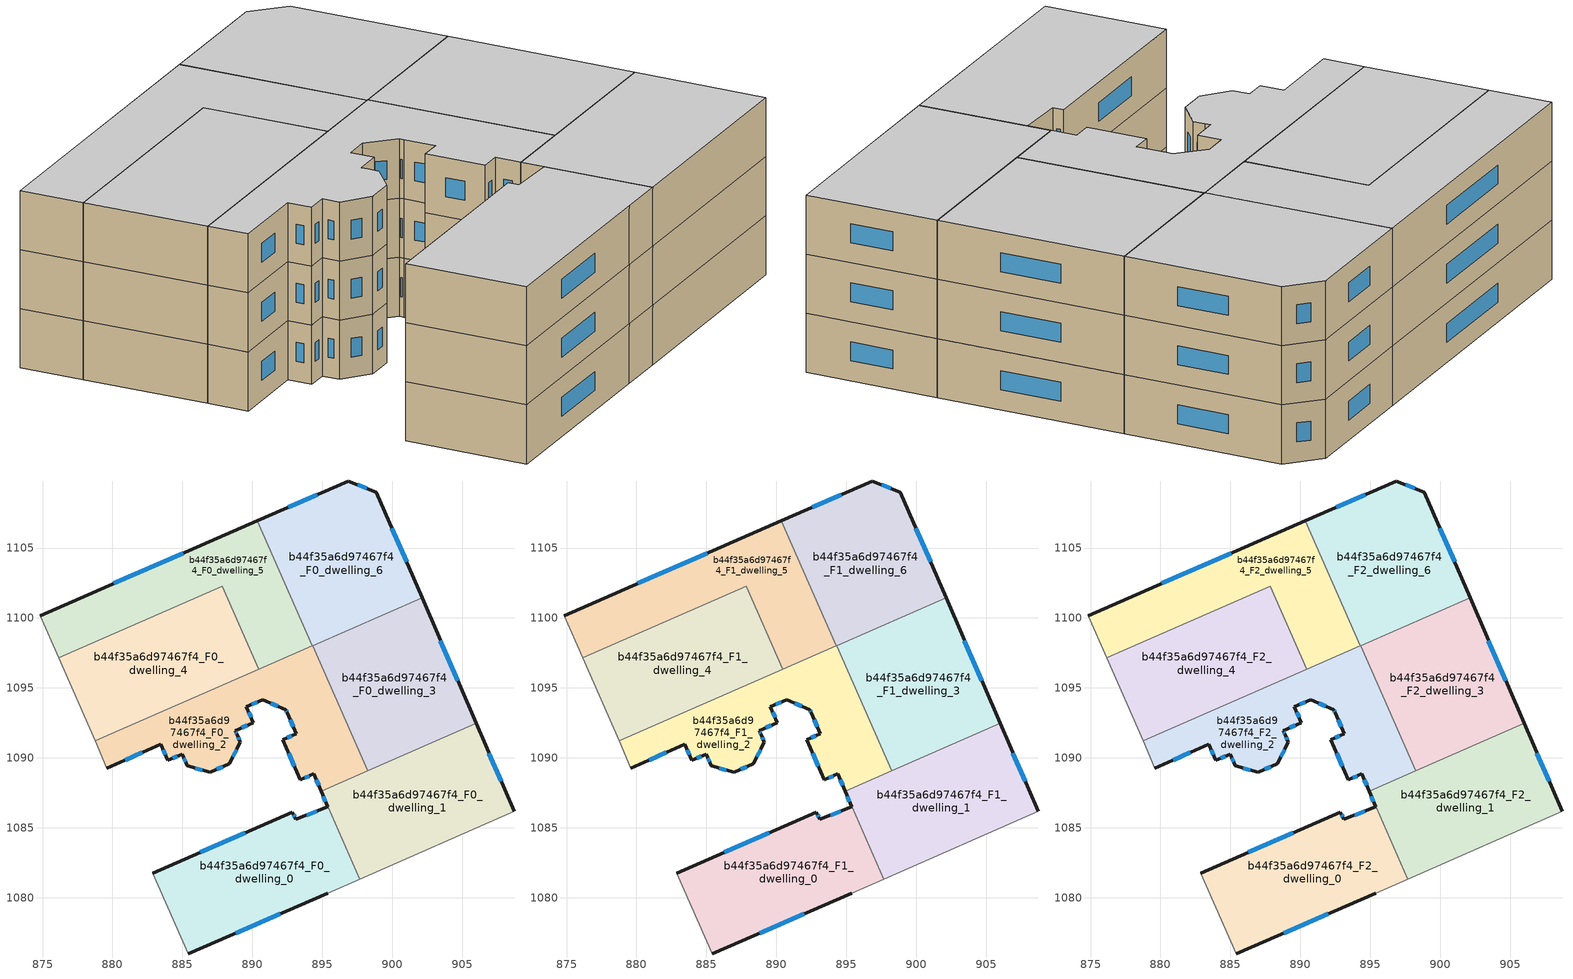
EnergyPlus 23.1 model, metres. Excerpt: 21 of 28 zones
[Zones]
b44f35a6d97467f4_F0_dwelling_0
 floor ground (EU_floor_Construction): 895.39,1086.5 894.91,1087.62 894.92,1087.62 897.67,1081.33 895.4,1080.34 885.41,1075.98 882.89,1081.76 892.87,1086.12 893.09,1085.61 z0
 wall outside (EU_wall_Construction): 885.41,1075.98 895.4,1080.34 / 894.91,1087.62 895.39,1086.5 893.09,1085.61 892.87,1086.12 882.89,1081.76 z0:3
 wall to b44f35a6d97467f4_F0_dwelling_1 (EU_wall_Construction): 897.67,1081.33 894.92,1087.62 z0:3
 wall adiabatic (EU_wall_Construction): 895.4,1080.34 897.67,1081.33 / 882.89,1081.76 885.41,1075.98 z0:3
 wall to b44f35a6d97467f4_F0_dwelling_2 (EU_wall_Construction): 894.92,1087.62 894.91,1087.62 z0:3
 window (EU_Window_Construction): 888.81,1077.46 892,1078.85 / 889.47,1084.64 886.29,1083.24 / 893.02,1085.78 892.94,1085.95 / 894.61,1086.19 893.88,1085.91 / 895.07,1087.24 895.23,1086.88 z1.02:1.98
b44f35a6d97467f4_F0_dwelling_1
 floor ground (EU_floor_Construction): 905.99,1092.47 908.7,1086.17 897.67,1081.33 894.92,1087.62 z0
 wall outside (EU_wall_Construction): 908.7,1086.17 905.99,1092.47 z0:3
 wall adiabatic (EU_wall_Construction): 897.67,1081.33 908.7,1086.17 z0:3
 wall to b44f35a6d97467f4_F0_dwelling_3 (EU_wall_Construction): 905.99,1092.47 898.24,1089.08 z0:3
 wall to b44f35a6d97467f4_F0_dwelling_2 (EU_wall_Construction): 898.24,1089.08 894.92,1087.63 z0:3
 window (EU_Window_Construction): 907.78,1088.31 906.91,1090.32 z1.02:1.98
b44f35a6d97467f4_F0_dwelling_2
 floor ground (EU_floor_Construction): 894.33,1098.02 898.24,1089.08 894.91,1087.62 894.38,1088.85 893.41,1088.42 892.17,1091.29 893.14,1091.71 892.48,1093.23 892.39,1093.44 890.74,1094.16 889.58,1093.65 890.08,1092.51 888.79,1091.94 888.91,1091.66 889.15,1091.11 888.34,1089.56 886.98,1088.97 885.35,1089.43 884.98,1090.26 883.95,1089.82 883.45,1090.96 879.6,1089.27 878.75,1091.21 z0
 wall outside (EU_wall_Construction): 879.6,1089.27 883.45,1090.96 883.95,1089.82 884.98,1090.26 885.35,1089.43 886.98,1088.97 888.34,1089.56 889.15,1091.11 888.91,1091.66 888.79,1091.94 890.08,1092.51 889.58,1093.65 890.74,1094.16 892.39,1093.44 892.48,1093.23 893.14,1091.71 892.17,1091.29 893.41,1088.42 894.38,1088.85 894.91,1087.62 z0:3
 wall adiabatic (EU_wall_Construction): 878.75,1091.21 879.6,1089.27 z0:3
 wall to b44f35a6d97467f4_F0_dwelling_3 (EU_wall_Construction): 898.24,1089.08 894.33,1098.02 z0:3
 wall to b44f35a6d97467f4_F0_dwelling_4 (EU_wall_Construction): 890.45,1096.32 878.75,1091.21 z0:3
 wall to b44f35a6d97467f4_F0_dwelling_5 (EU_wall_Construction): 894.27,1098 890.45,1096.32 z0:3
 wall to b44f35a6d97467f4_F0_dwelling_6 (EU_wall_Construction): 894.33,1098.02 894.27,1098 z0:3
 window (EU_Window_Construction): 892.71,1092.71 892.92,1092.22 / 892.42,1093.37 892.45,1093.3 / 891.3,1093.92 891.83,1093.69 / 889.97,1093.83 890.34,1093.99 / 889.91,1092.9 889.75,1093.26 / 889.22,1092.13 889.64,1092.32 / 888.87,1091.76 888.83,1091.85 / 889.07,1091.3 888.99,1091.47 / 888.61,1090.09 888.87,1090.58 / 887.44,1089.17 887.87,1089.36 / 885.9,1089.27 886.42,1089.13 / 885.1,1089.98 885.22,1089.71 / 884.3,1089.97 884.63,1090.11 / 883.62,1090.57 883.78,1090.2 / 880.91,1089.84 882.14,1090.38 / 894.56,1088.43 894.73,1088.04 / 893.74,1088.57 894.05,1088.7 / 892.59,1090.31 892.98,1089.4 / 892.81,1091.56 892.5,1091.43 z1.02:1.98
b44f35a6d97467f4_F0_dwelling_3
 floor ground (EU_floor_Construction): 902.13,1101.43 905.99,1092.47 898.24,1089.08 894.33,1098.02 z0
 wall outside (EU_wall_Construction): 905.99,1092.47 902.13,1101.43 z0:3
 wall to b44f35a6d97467f4_F0_dwelling_6 (EU_wall_Construction): 902.13,1101.43 894.33,1098.02 z0:3
 window (EU_Window_Construction): 904.67,1095.52 903.44,1098.38 z1.02:1.98
b44f35a6d97467f4_F0_dwelling_4
 floor ground (EU_floor_Construction): 887.84,1102.26 890.44,1096.32 878.75,1091.21 876.14,1097.14 z0
 wall to b44f35a6d97467f4_F0_dwelling_5 (EU_wall_Construction): 890.44,1096.32 887.84,1102.26 876.14,1097.14 z0:3
 wall adiabatic (EU_wall_Construction): 876.14,1097.14 878.75,1091.21 z0:3
b44f35a6d97467f4_F0_dwelling_5
 floor ground (EU_floor_Construction): 890.36,1106.95 894.27,1098 890.44,1096.32 887.84,1102.26 876.14,1097.14 874.82,1100.15 z0
 wall outside (EU_wall_Construction): 890.36,1106.95 874.82,1100.15 z0:3
 wall adiabatic (EU_wall_Construction): 874.82,1100.15 876.14,1097.14 z0:3
 wall to b44f35a6d97467f4_F0_dwelling_6 (EU_wall_Construction): 894.27,1098 890.36,1106.95 z0:3
 window (EU_Window_Construction): 885.07,1104.64 880.1,1102.46 z1.02:1.98
b44f35a6d97467f4_F0_dwelling_6
 floor ground (EU_floor_Construction): 898.87,1108.99 902.13,1101.43 894.27,1098 890.36,1106.95 896.84,1109.79 z0
 wall outside (EU_wall_Construction): 902.13,1101.43 898.87,1108.99 896.84,1109.79 890.36,1106.95 z0:3
 window (EU_Window_Construction): 894.63,1108.82 892.56,1107.91 / 898.18,1109.26 897.53,1109.52 / 901.02,1104.01 899.98,1106.42 z1.02:1.98
b44f35a6d97467f4_F1_dwelling_0
 floor to b44f35a6d97467f4_F0_dwelling_0 (EU_floor_Construction): 895.39,1086.5 894.91,1087.62 894.92,1087.62 897.67,1081.33 895.4,1080.34 885.41,1075.98 882.89,1081.76 892.87,1086.12 893.09,1085.61 z3
 wall outside (EU_wall_Construction): 885.41,1075.98 895.4,1080.34 / 894.91,1087.62 895.39,1086.5 893.09,1085.61 892.87,1086.12 882.89,1081.76 z3:6
 wall to b44f35a6d97467f4_F1_dwelling_1 (EU_wall_Construction): 897.67,1081.33 894.92,1087.62 z3:6
 wall adiabatic (EU_wall_Construction): 895.4,1080.34 897.67,1081.33 / 882.89,1081.76 885.41,1075.98 z3:6
 wall to b44f35a6d97467f4_F1_dwelling_2 (EU_wall_Construction): 894.92,1087.62 894.91,1087.62 z3:6
 window (EU_Window_Construction): 888.81,1077.46 892,1078.85 / 889.47,1084.64 886.29,1083.24 / 893.02,1085.78 892.94,1085.95 / 894.61,1086.19 893.88,1085.91 / 895.07,1087.24 895.23,1086.88 z4.02:4.98
b44f35a6d97467f4_F1_dwelling_1
 floor to b44f35a6d97467f4_F0_dwelling_1 (EU_floor_Construction): 905.99,1092.47 908.7,1086.17 897.67,1081.33 894.92,1087.62 z3
 wall outside (EU_wall_Construction): 908.7,1086.17 905.99,1092.47 z3:6
 wall adiabatic (EU_wall_Construction): 897.67,1081.33 908.7,1086.17 z3:6
 wall to b44f35a6d97467f4_F1_dwelling_3 (EU_wall_Construction): 905.99,1092.47 898.24,1089.08 z3:6
 wall to b44f35a6d97467f4_F1_dwelling_2 (EU_wall_Construction): 898.24,1089.08 894.92,1087.63 z3:6
 window (EU_Window_Construction): 907.78,1088.31 906.91,1090.32 z4.02:4.98
b44f35a6d97467f4_F1_dwelling_2
 floor to b44f35a6d97467f4_F0_dwelling_2 (EU_floor_Construction): 894.33,1098.02 898.24,1089.08 894.91,1087.62 894.38,1088.85 893.41,1088.42 892.17,1091.29 893.14,1091.71 892.48,1093.23 892.39,1093.44 890.74,1094.16 889.58,1093.65 890.08,1092.51 888.79,1091.94 888.91,1091.66 889.15,1091.11 888.34,1089.56 886.98,1088.97 885.35,1089.43 884.98,1090.26 883.95,1089.82 883.45,1090.96 879.6,1089.27 878.75,1091.21 z3
 wall outside (EU_wall_Construction): 879.6,1089.27 883.45,1090.96 883.95,1089.82 884.98,1090.26 885.35,1089.43 886.98,1088.97 888.34,1089.56 889.15,1091.11 888.91,1091.66 888.79,1091.94 890.08,1092.51 889.58,1093.65 890.74,1094.16 892.39,1093.44 892.48,1093.23 893.14,1091.71 892.17,1091.29 893.41,1088.42 894.38,1088.85 894.91,1087.62 z3:6
 wall adiabatic (EU_wall_Construction): 878.75,1091.21 879.6,1089.27 z3:6
 wall to b44f35a6d97467f4_F1_dwelling_3 (EU_wall_Construction): 898.24,1089.08 894.33,1098.02 z3:6
 wall to b44f35a6d97467f4_F1_dwelling_4 (EU_wall_Construction): 890.45,1096.32 878.75,1091.21 z3:6
 wall to b44f35a6d97467f4_F1_dwelling_5 (EU_wall_Construction): 894.27,1098 890.45,1096.32 z3:6
 wall to b44f35a6d97467f4_F1_dwelling_6 (EU_wall_Construction): 894.33,1098.02 894.27,1098 z3:6
 window (EU_Window_Construction): 892.71,1092.71 892.92,1092.22 / 892.42,1093.37 892.45,1093.3 / 891.3,1093.92 891.83,1093.69 / 889.97,1093.83 890.34,1093.99 / 889.91,1092.9 889.75,1093.26 / 889.22,1092.13 889.64,1092.32 / 888.87,1091.76 888.83,1091.85 / 889.07,1091.3 888.99,1091.47 / 888.61,1090.09 888.87,1090.58 / 887.44,1089.17 887.87,1089.36 / 885.9,1089.27 886.42,1089.13 / 885.1,1089.98 885.22,1089.71 / 884.3,1089.97 884.63,1090.11 / 883.62,1090.57 883.78,1090.2 / 880.91,1089.84 882.14,1090.38 / 894.56,1088.43 894.73,1088.04 / 893.74,1088.57 894.05,1088.7 / 892.59,1090.31 892.98,1089.4 / 892.81,1091.56 892.5,1091.43 z4.02:4.98
b44f35a6d97467f4_F1_dwelling_3
 floor to b44f35a6d97467f4_F0_dwelling_3 (EU_floor_Construction): 902.13,1101.43 905.99,1092.47 898.24,1089.08 894.33,1098.02 z3
 wall outside (EU_wall_Construction): 905.99,1092.47 902.13,1101.43 z3:6
 wall to b44f35a6d97467f4_F1_dwelling_6 (EU_wall_Construction): 902.13,1101.43 894.33,1098.02 z3:6
 window (EU_Window_Construction): 904.67,1095.52 903.44,1098.38 z4.02:4.98
b44f35a6d97467f4_F1_dwelling_4
 floor to b44f35a6d97467f4_F0_dwelling_4 (EU_floor_Construction): 887.84,1102.26 890.44,1096.32 878.75,1091.21 876.14,1097.14 z3
 wall to b44f35a6d97467f4_F1_dwelling_5 (EU_wall_Construction): 890.44,1096.32 887.84,1102.26 876.14,1097.14 z3:6
 wall adiabatic (EU_wall_Construction): 876.14,1097.14 878.75,1091.21 z3:6
b44f35a6d97467f4_F1_dwelling_5
 floor to b44f35a6d97467f4_F0_dwelling_5 (EU_floor_Construction): 890.36,1106.95 894.27,1098 890.44,1096.32 887.84,1102.26 876.14,1097.14 874.82,1100.15 z3
 wall outside (EU_wall_Construction): 890.36,1106.95 874.82,1100.15 z3:6
 wall adiabatic (EU_wall_Construction): 874.82,1100.15 876.14,1097.14 z3:6
 wall to b44f35a6d97467f4_F1_dwelling_6 (EU_wall_Construction): 894.27,1098 890.36,1106.95 z3:6
 window (EU_Window_Construction): 885.07,1104.64 880.1,1102.46 z4.02:4.98
b44f35a6d97467f4_F1_dwelling_6
 floor to b44f35a6d97467f4_F0_dwelling_6 (EU_floor_Construction): 898.87,1108.99 902.13,1101.43 894.27,1098 890.36,1106.95 896.84,1109.79 z3
 wall outside (EU_wall_Construction): 902.13,1101.43 898.87,1108.99 896.84,1109.79 890.36,1106.95 z3:6
 window (EU_Window_Construction): 894.63,1108.82 892.56,1107.91 / 898.18,1109.26 897.53,1109.52 / 901.02,1104.01 899.98,1106.42 z4.02:4.98
b44f35a6d97467f4_F2_dwelling_0
 floor to b44f35a6d97467f4_F1_dwelling_0 (EU_floor_Construction): 895.39,1086.5 894.91,1087.62 894.92,1087.62 897.67,1081.33 895.4,1080.34 885.41,1075.98 882.89,1081.76 892.87,1086.12 893.09,1085.61 z6
 wall outside (EU_wall_Construction): 885.41,1075.98 895.4,1080.34 / 894.91,1087.62 895.39,1086.5 893.09,1085.61 892.87,1086.12 882.89,1081.76 z6:9
 wall to b44f35a6d97467f4_F2_dwelling_1 (EU_wall_Construction): 897.67,1081.33 894.92,1087.62 z6:9
 wall adiabatic (EU_wall_Construction): 895.4,1080.34 897.67,1081.33 / 882.89,1081.76 885.41,1075.98 z6:9
 wall to b44f35a6d97467f4_F2_dwelling_2 (EU_wall_Construction): 894.92,1087.62 894.91,1087.62 z6:9
 window (EU_Window_Construction): 888.81,1077.46 892,1078.85 / 889.47,1084.64 886.29,1083.24 / 893.02,1085.78 892.94,1085.95 / 894.61,1086.19 893.88,1085.91 / 895.07,1087.24 895.23,1086.88 z7.02:7.98
 ceiling to b44f35a6d97467f4_F3_dwelling_0 (EU_floor_Construction): 895.4,1080.34 897.67,1081.33 894.92,1087.62 894.91,1087.62 895.39,1086.5 893.09,1085.61 892.87,1086.12 882.89,1081.76 885.41,1075.98 z9
b44f35a6d97467f4_F2_dwelling_1
 floor to b44f35a6d97467f4_F1_dwelling_1 (EU_floor_Construction): 905.99,1092.47 908.7,1086.17 897.67,1081.33 894.92,1087.62 z6
 wall outside (EU_wall_Construction): 908.7,1086.17 905.99,1092.47 z6:9
 wall adiabatic (EU_wall_Construction): 897.67,1081.33 908.7,1086.17 z6:9
 wall to b44f35a6d97467f4_F2_dwelling_3 (EU_wall_Construction): 905.99,1092.47 898.24,1089.08 z6:9
 wall to b44f35a6d97467f4_F2_dwelling_2 (EU_wall_Construction): 898.24,1089.08 894.92,1087.63 z6:9
 window (EU_Window_Construction): 907.78,1088.31 906.91,1090.32 z7.02:7.98
 ceiling to b44f35a6d97467f4_F3_dwelling_1 (EU_floor_Construction): 908.7,1086.17 905.99,1092.47 894.92,1087.62 897.67,1081.33 z9
b44f35a6d97467f4_F2_dwelling_2
 floor to b44f35a6d97467f4_F1_dwelling_2 (EU_floor_Construction): 894.33,1098.02 898.24,1089.08 894.91,1087.62 894.38,1088.85 893.41,1088.42 892.17,1091.29 893.14,1091.71 892.48,1093.23 892.39,1093.44 890.74,1094.16 889.58,1093.65 890.08,1092.51 888.79,1091.94 888.91,1091.66 889.15,1091.11 888.34,1089.56 886.98,1088.97 885.35,1089.43 884.98,1090.26 883.95,1089.82 883.45,1090.96 879.6,1089.27 878.75,1091.21 z6
 wall outside (EU_wall_Construction): 879.6,1089.27 883.45,1090.96 883.95,1089.82 884.98,1090.26 885.35,1089.43 886.98,1088.97 888.34,1089.56 889.15,1091.11 888.91,1091.66 888.79,1091.94 890.08,1092.51 889.58,1093.65 890.74,1094.16 892.39,1093.44 892.48,1093.23 893.14,1091.71 892.17,1091.29 893.41,1088.42 894.38,1088.85 894.91,1087.62 z6:9
 wall adiabatic (EU_wall_Construction): 878.75,1091.21 879.6,1089.27 z6:9
 wall to b44f35a6d97467f4_F2_dwelling_3 (EU_wall_Construction): 898.24,1089.08 894.33,1098.02 z6:9
 wall to b44f35a6d97467f4_F2_dwelling_4 (EU_wall_Construction): 890.45,1096.32 878.75,1091.21 z6:9
 wall to b44f35a6d97467f4_F2_dwelling_5 (EU_wall_Construction): 894.27,1098 890.45,1096.32 z6:9
 wall to b44f35a6d97467f4_F2_dwelling_6 (EU_wall_Construction): 894.33,1098.02 894.27,1098 z6:9
 window (EU_Window_Construction): 892.71,1092.71 892.92,1092.22 / 892.42,1093.37 892.45,1093.3 / 891.3,1093.92 891.83,1093.69 / 889.97,1093.83 890.34,1093.99 / 889.91,1092.9 889.75,1093.26 / 889.22,1092.13 889.64,1092.32 / 888.87,1091.76 888.83,1091.85 / 889.07,1091.3 888.99,1091.47 / 888.61,1090.09 888.87,1090.58 / 887.44,1089.17 887.87,1089.36 / 885.9,1089.27 886.42,1089.13 / 885.1,1089.98 885.22,1089.71 / 884.3,1089.97 884.63,1090.11 / 883.62,1090.57 883.78,1090.2 / 880.91,1089.84 882.14,1090.38 / 894.56,1088.43 894.73,1088.04 / 893.74,1088.57 894.05,1088.7 / 892.59,1090.31 892.98,1089.4 / 892.81,1091.56 892.5,1091.43 z7.02:7.98
 ceiling to b44f35a6d97467f4_F3_dwelling_2 (EU_floor_Construction): 898.24,1089.08 894.33,1098.02 878.75,1091.21 879.6,1089.27 883.45,1090.96 883.95,1089.82 884.98,1090.26 885.35,1089.43 886.98,1088.97 888.34,1089.56 889.15,1091.11 888.91,1091.66 888.79,1091.94 890.08,1092.51 889.58,1093.65 890.74,1094.16 892.39,1093.44 892.48,1093.23 893.14,1091.71 892.17,1091.29 893.41,1088.42 894.38,1088.85 894.91,1087.62 z9
b44f35a6d97467f4_F2_dwelling_3
 floor to b44f35a6d97467f4_F1_dwelling_3 (EU_floor_Construction): 902.13,1101.43 905.99,1092.47 898.24,1089.08 894.33,1098.02 z6
 wall outside (EU_wall_Construction): 905.99,1092.47 902.13,1101.43 z6:9
 wall to b44f35a6d97467f4_F2_dwelling_6 (EU_wall_Construction): 902.13,1101.43 894.33,1098.02 z6:9
 window (EU_Window_Construction): 904.67,1095.52 903.44,1098.38 z7.02:7.98
 ceiling to b44f35a6d97467f4_F3_dwelling_3 (EU_floor_Construction): 905.99,1092.47 902.13,1101.43 894.33,1098.02 898.24,1089.08 z9
b44f35a6d97467f4_F2_dwelling_4
 floor to b44f35a6d97467f4_F1_dwelling_4 (EU_floor_Construction): 887.84,1102.26 890.44,1096.32 878.75,1091.21 876.14,1097.14 z6
 wall to b44f35a6d97467f4_F2_dwelling_5 (EU_wall_Construction): 890.44,1096.32 887.84,1102.26 876.14,1097.14 z6:9
 wall adiabatic (EU_wall_Construction): 876.14,1097.14 878.75,1091.21 z6:9
 ceiling to b44f35a6d97467f4_F3_dwelling_4 (EU_floor_Construction): 890.44,1096.32 887.84,1102.26 876.14,1097.14 878.75,1091.21 z9
b44f35a6d97467f4_F2_dwelling_5
 floor to b44f35a6d97467f4_F1_dwelling_5 (EU_floor_Construction): 890.36,1106.95 894.27,1098 890.44,1096.32 887.84,1102.26 876.14,1097.14 874.82,1100.15 z6
 wall outside (EU_wall_Construction): 890.36,1106.95 874.82,1100.15 z6:9
 wall adiabatic (EU_wall_Construction): 874.82,1100.15 876.14,1097.14 z6:9
 wall to b44f35a6d97467f4_F2_dwelling_6 (EU_wall_Construction): 894.27,1098 890.36,1106.95 z6:9
 window (EU_Window_Construction): 885.07,1104.64 880.1,1102.46 z7.02:7.98
 ceiling to b44f35a6d97467f4_F3_dwelling_5 (EU_floor_Construction): 894.27,1098 890.36,1106.95 874.82,1100.15 876.14,1097.14 887.84,1102.26 890.44,1096.32 z9
b44f35a6d97467f4_F2_dwelling_6
 floor to b44f35a6d97467f4_F1_dwelling_6 (EU_floor_Construction): 898.87,1108.99 902.13,1101.43 894.27,1098 890.36,1106.95 896.84,1109.79 z6
 wall outside (EU_wall_Construction): 902.13,1101.43 898.87,1108.99 896.84,1109.79 890.36,1106.95 z6:9
 window (EU_Window_Construction): 894.63,1108.82 892.56,1107.91 / 898.18,1109.26 897.53,1109.52 / 901.02,1104.01 899.98,1106.42 z7.02:7.98
 ceiling to b44f35a6d97467f4_F3_dwelling_6 (EU_floor_Construction): 902.13,1101.43 898.87,1108.99 896.84,1109.79 890.36,1106.95 894.27,1098 z9
[Building]
EU S2 Campaign: North Axis=0; Terrain=City; Solar Distribution=FullExterior
[Site:Location]
Vienna: Latitude=48; Longitude=16.5; Time Zone=1; Elevation=183
[SizingPeriod:WeatherFileDays]
AnnualSizingPeriod: Begin Month=1; Begin Day of Month=1; End Month=12; End Day of Month=31; Day of Week for Start Day=Monday; Use Weather File Daylight Saving Period=No; Use Weather File Rain and Snow Indicators=No
[MATERIAL]
EU_InternalMass_Material: Roughness=MediumRough; Thickness=0.1; Conductivity=1; Density=1800; Specific Heat=900; Thermal Absorptance=0.9; Solar Absorptance=0.7; Visible Absorptance=0.7
[MATERIAL:NOMASS] Roughness=MediumRough; Thermal Absorptance=0.9; Solar Absorptance=0.7; Visible Absorptance=0.7
Name | Thermal Resistance
EU_wall_NoMass | 0.942466
EU_floor_NoMass | 0.66527
[WINDOWMATERIAL:SIMPLEGLAZINGSYSTEM]
EU_Window_SimpleGlazing: UFactor=2.03367; Solar Heat Gain Coefficient=0.65; Visible Transmittance=0.65
[CONSTRUCTION]
EU_wall_Construction: EU_wall_NoMass
EU_floor_Construction: EU_floor_NoMass
EU_Window_Construction: EU_Window_SimpleGlazing
EU_InternalMass_Construction: EU_InternalMass_Material
[ZONE] Type=1; Multiplier=1; Ceiling Height=autocalculate; Floor Area=autocalculate; Part of Total Floor Area=Yes
Name | Volume
b44f35a6d97467f4_F0_dwelling_0; b44f35a6d97467f4_F1_dwelling_0; b44f35a6d97467f4_F2_dwelling_0 | 248.487
b44f35a6d97467f4_F0_dwelling_1; b44f35a6d97467f4_F1_dwelling_1; b44f35a6d97467f4_F2_dwelling_1 | 248.493
b44f35a6d97467f4_F0_dwelling_2; b44f35a6d97467f4_F1_dwelling_2; b44f35a6d97467f4_F2_dwelling_2 | 248.492
b44f35a6d97467f4_F0_dwelling_3; b44f35a6d97467f4_F1_dwelling_3; b44f35a6d97467f4_F2_dwelling_3 | 248.498
b44f35a6d97467f4_F0_dwelling_4; b44f35a6d97467f4_F1_dwelling_4; b44f35a6d97467f4_F2_dwelling_4 | 248.48
b44f35a6d97467f4_F0_dwelling_5; b44f35a6d97467f4_F1_dwelling_5; b44f35a6d97467f4_F2_dwelling_5 | 248.453
b44f35a6d97467f4_F0_dwelling_6; b44f35a6d97467f4_F1_dwelling_6; b44f35a6d97467f4_F2_dwelling_6 | 248.473
[INTERNALMASS] Construction=EU_InternalMass_Construction
Name | Zone or ZoneList | Surface Area
b44f35a6d97467f4_F0_dwelling_0_EU_InternalMass | b44f35a6d97467f4_F0_dwelling_0 | 82.8273
b44f35a6d97467f4_F0_dwelling_1_EU_InternalMass | b44f35a6d97467f4_F0_dwelling_1 | 82.8319
b44f35a6d97467f4_F0_dwelling_2_EU_InternalMass | b44f35a6d97467f4_F0_dwelling_2 | 82.8301
b44f35a6d97467f4_F0_dwelling_3_EU_InternalMass | b44f35a6d97467f4_F0_dwelling_3 | 82.833
b44f35a6d97467f4_F0_dwelling_4_EU_InternalMass | b44f35a6d97467f4_F0_dwelling_4 | 82.8268
b44f35a6d97467f4_F0_dwelling_5_EU_InternalMass | b44f35a6d97467f4_F0_dwelling_5 | 82.8178
b44f35a6d97467f4_F0_dwelling_6_EU_InternalMass | b44f35a6d97467f4_F0_dwelling_6 | 82.8235
b44f35a6d97467f4_F1_dwelling_0_EU_InternalMass | b44f35a6d97467f4_F1_dwelling_0 | 82.8273
b44f35a6d97467f4_F1_dwelling_1_EU_InternalMass | b44f35a6d97467f4_F1_dwelling_1 | 82.8319
b44f35a6d97467f4_F1_dwelling_2_EU_InternalMass | b44f35a6d97467f4_F1_dwelling_2 | 82.8301
b44f35a6d97467f4_F1_dwelling_3_EU_InternalMass | b44f35a6d97467f4_F1_dwelling_3 | 82.833
b44f35a6d97467f4_F1_dwelling_4_EU_InternalMass | b44f35a6d97467f4_F1_dwelling_4 | 82.8268
b44f35a6d97467f4_F1_dwelling_5_EU_InternalMass | b44f35a6d97467f4_F1_dwelling_5 | 82.8178
b44f35a6d97467f4_F1_dwelling_6_EU_InternalMass | b44f35a6d97467f4_F1_dwelling_6 | 82.8235
b44f35a6d97467f4_F2_dwelling_0_EU_InternalMass | b44f35a6d97467f4_F2_dwelling_0 | 82.8273
b44f35a6d97467f4_F2_dwelling_1_EU_InternalMass | b44f35a6d97467f4_F2_dwelling_1 | 82.8319
b44f35a6d97467f4_F2_dwelling_2_EU_InternalMass | b44f35a6d97467f4_F2_dwelling_2 | 82.8301
b44f35a6d97467f4_F2_dwelling_3_EU_InternalMass | b44f35a6d97467f4_F2_dwelling_3 | 82.833
b44f35a6d97467f4_F2_dwelling_4_EU_InternalMass | b44f35a6d97467f4_F2_dwelling_4 | 82.8268
b44f35a6d97467f4_F2_dwelling_5_EU_InternalMass | b44f35a6d97467f4_F2_dwelling_5 | 82.8178
b44f35a6d97467f4_F2_dwelling_6_EU_InternalMass | b44f35a6d97467f4_F2_dwelling_6 | 82.8235
[OTHEREQUIPMENT] Fuel Type=Electricity; Design Level Calculation Method=Watts/Area; Power per Zone Floor Area=1; Fraction Latent=0; Fraction Radiant=0; Fraction Lost=0; Carbon Dioxide Generation Rate=0; EndUse Subcategory=EU_Step8_InternalGains
Name | Zone or ZoneList or Space or SpaceList | Schedule
EU_Step8_InternalGain_b44f35a6d97467f4_F0_dwelling_0_f000 | b44f35a6d97467f4_F0_dwelling_0 | EU_Step8_GainSchedule_b44f35a6d97467f4_F0_dwelling_0_f000
EU_Step8_InternalGain_b44f35a6d97467f4_F0_dwelling_1_f000 | b44f35a6d97467f4_F0_dwelling_1 | EU_Step8_GainSchedule_b44f35a6d97467f4_F0_dwelling_1_f000
EU_Step8_InternalGain_b44f35a6d97467f4_F0_dwelling_2_f000 | b44f35a6d97467f4_F0_dwelling_2 | EU_Step8_GainSchedule_b44f35a6d97467f4_F0_dwelling_2_f000
EU_Step8_InternalGain_b44f35a6d97467f4_F0_dwelling_3_f000 | b44f35a6d97467f4_F0_dwelling_3 | EU_Step8_GainSchedule_b44f35a6d97467f4_F0_dwelling_3_f000
EU_Step8_InternalGain_b44f35a6d97467f4_F0_dwelling_4_f000 | b44f35a6d97467f4_F0_dwelling_4 | EU_Step8_GainSchedule_b44f35a6d97467f4_F0_dwelling_4_f000
EU_Step8_InternalGain_b44f35a6d97467f4_F0_dwelling_5_f000 | b44f35a6d97467f4_F0_dwelling_5 | EU_Step8_GainSchedule_b44f35a6d97467f4_F0_dwelling_5_f000
EU_Step8_InternalGain_b44f35a6d97467f4_F0_dwelling_6_f000 | b44f35a6d97467f4_F0_dwelling_6 | EU_Step8_GainSchedule_b44f35a6d97467f4_F0_dwelling_6_f000
EU_Step8_InternalGain_b44f35a6d97467f4_F1_dwelling_0_f000 | b44f35a6d97467f4_F1_dwelling_0 | EU_Step8_GainSchedule_b44f35a6d97467f4_F1_dwelling_0_f000
EU_Step8_InternalGain_b44f35a6d97467f4_F1_dwelling_1_f000 | b44f35a6d97467f4_F1_dwelling_1 | EU_Step8_GainSchedule_b44f35a6d97467f4_F1_dwelling_1_f000
EU_Step8_InternalGain_b44f35a6d97467f4_F1_dwelling_2_f000 | b44f35a6d97467f4_F1_dwelling_2 | EU_Step8_GainSchedule_b44f35a6d97467f4_F1_dwelling_2_f000
EU_Step8_InternalGain_b44f35a6d97467f4_F1_dwelling_3_f000 | b44f35a6d97467f4_F1_dwelling_3 | EU_Step8_GainSchedule_b44f35a6d97467f4_F1_dwelling_3_f000
EU_Step8_InternalGain_b44f35a6d97467f4_F1_dwelling_4_f000 | b44f35a6d97467f4_F1_dwelling_4 | EU_Step8_GainSchedule_b44f35a6d97467f4_F1_dwelling_4_f000
EU_Step8_InternalGain_b44f35a6d97467f4_F1_dwelling_5_f000 | b44f35a6d97467f4_F1_dwelling_5 | EU_Step8_GainSchedule_b44f35a6d97467f4_F1_dwelling_5_f000
EU_Step8_InternalGain_b44f35a6d97467f4_F1_dwelling_6_f000 | b44f35a6d97467f4_F1_dwelling_6 | EU_Step8_GainSchedule_b44f35a6d97467f4_F1_dwelling_6_f000
EU_Step8_InternalGain_b44f35a6d97467f4_F2_dwelling_0_f000 | b44f35a6d97467f4_F2_dwelling_0 | EU_Step8_GainSchedule_b44f35a6d97467f4_F2_dwelling_0_f000
EU_Step8_InternalGain_b44f35a6d97467f4_F2_dwelling_1_f000 | b44f35a6d97467f4_F2_dwelling_1 | EU_Step8_GainSchedule_b44f35a6d97467f4_F2_dwelling_1_f000
EU_Step8_InternalGain_b44f35a6d97467f4_F2_dwelling_2_f000 | b44f35a6d97467f4_F2_dwelling_2 | EU_Step8_GainSchedule_b44f35a6d97467f4_F2_dwelling_2_f000
EU_Step8_InternalGain_b44f35a6d97467f4_F2_dwelling_3_f000 | b44f35a6d97467f4_F2_dwelling_3 | EU_Step8_GainSchedule_b44f35a6d97467f4_F2_dwelling_3_f000
EU_Step8_InternalGain_b44f35a6d97467f4_F2_dwelling_4_f000 | b44f35a6d97467f4_F2_dwelling_4 | EU_Step8_GainSchedule_b44f35a6d97467f4_F2_dwelling_4_f000
EU_Step8_InternalGain_b44f35a6d97467f4_F2_dwelling_5_f000 | b44f35a6d97467f4_F2_dwelling_5 | EU_Step8_GainSchedule_b44f35a6d97467f4_F2_dwelling_5_f000
EU_Step8_InternalGain_b44f35a6d97467f4_F2_dwelling_6_f000 | b44f35a6d97467f4_F2_dwelling_6 | EU_Step8_GainSchedule_b44f35a6d97467f4_F2_dwelling_6_f000
[ZONEVENTILATION:DESIGNFLOWRATE] Schedule=EU_AlwaysOn; Design Flow Rate Calculation Method=AirChanges/Hour; Air Changes per Hour=0.530523; Ventilation Type=Natural; Fan Pressure Rise=0; Fan Total Efficiency=1; Constant Term Coefficient=1; Temperature Term Coefficient=0; Velocity Term Coefficient=0; Velocity Squared Term Coefficient=0; Minimum Indoor Temperature=-100; Maximum Indoor Temperature=100; Delta Temperature=-100; Minimum Outdoor Temperature=-100; Maximum Outdoor Temperature=100; Maximum Wind Speed=40
Name | Zone or ZoneList or Space or SpaceList
EU_ConstantAir_b44f35a6d97467f4_F0_dwelling_0 | b44f35a6d97467f4_F0_dwelling_0
EU_ConstantAir_b44f35a6d97467f4_F0_dwelling_1 | b44f35a6d97467f4_F0_dwelling_1
EU_ConstantAir_b44f35a6d97467f4_F0_dwelling_2 | b44f35a6d97467f4_F0_dwelling_2
EU_ConstantAir_b44f35a6d97467f4_F0_dwelling_3 | b44f35a6d97467f4_F0_dwelling_3
EU_ConstantAir_b44f35a6d97467f4_F0_dwelling_4 | b44f35a6d97467f4_F0_dwelling_4
EU_ConstantAir_b44f35a6d97467f4_F0_dwelling_5 | b44f35a6d97467f4_F0_dwelling_5
EU_ConstantAir_b44f35a6d97467f4_F0_dwelling_6 | b44f35a6d97467f4_F0_dwelling_6
EU_ConstantAir_b44f35a6d97467f4_F1_dwelling_0 | b44f35a6d97467f4_F1_dwelling_0
EU_ConstantAir_b44f35a6d97467f4_F1_dwelling_1 | b44f35a6d97467f4_F1_dwelling_1
EU_ConstantAir_b44f35a6d97467f4_F1_dwelling_2 | b44f35a6d97467f4_F1_dwelling_2
EU_ConstantAir_b44f35a6d97467f4_F1_dwelling_3 | b44f35a6d97467f4_F1_dwelling_3
EU_ConstantAir_b44f35a6d97467f4_F1_dwelling_4 | b44f35a6d97467f4_F1_dwelling_4
EU_ConstantAir_b44f35a6d97467f4_F1_dwelling_5 | b44f35a6d97467f4_F1_dwelling_5
EU_ConstantAir_b44f35a6d97467f4_F1_dwelling_6 | b44f35a6d97467f4_F1_dwelling_6
EU_ConstantAir_b44f35a6d97467f4_F2_dwelling_0 | b44f35a6d97467f4_F2_dwelling_0
EU_ConstantAir_b44f35a6d97467f4_F2_dwelling_1 | b44f35a6d97467f4_F2_dwelling_1
EU_ConstantAir_b44f35a6d97467f4_F2_dwelling_2 | b44f35a6d97467f4_F2_dwelling_2
EU_ConstantAir_b44f35a6d97467f4_F2_dwelling_3 | b44f35a6d97467f4_F2_dwelling_3
EU_ConstantAir_b44f35a6d97467f4_F2_dwelling_4 | b44f35a6d97467f4_F2_dwelling_4
EU_ConstantAir_b44f35a6d97467f4_F2_dwelling_5 | b44f35a6d97467f4_F2_dwelling_5
EU_ConstantAir_b44f35a6d97467f4_F2_dwelling_6 | b44f35a6d97467f4_F2_dwelling_6
[HVACTEMPLATE:THERMOSTAT] Constant Heating Setpoint=20; Constant Cooling Setpoint=50
EU_HeatOnly_b44f35a6d97467f4_F0_dwelling_0; EU_HeatOnly_b44f35a6d97467f4_F0_dwelling_1; EU_HeatOnly_b44f35a6d97467f4_F0_dwelling_2; EU_HeatOnly_b44f35a6d97467f4_F0_dwelling_3; EU_HeatOnly_b44f35a6d97467f4_F0_dwelling_4; EU_HeatOnly_b44f35a6d97467f4_F0_dwelling_5; EU_HeatOnly_b44f35a6d97467f4_F0_dwelling_6; EU_HeatOnly_b44f35a6d97467f4_F1_dwelling_0; EU_HeatOnly_b44f35a6d97467f4_F1_dwelling_1; EU_HeatOnly_b44f35a6d97467f4_F1_dwelling_2; EU_HeatOnly_b44f35a6d97467f4_F1_dwelling_3; EU_HeatOnly_b44f35a6d97467f4_F1_dwelling_4; EU_HeatOnly_b44f35a6d97467f4_F1_dwelling_5; EU_HeatOnly_b44f35a6d97467f4_F1_dwelling_6; EU_HeatOnly_b44f35a6d97467f4_F2_dwelling_0; EU_HeatOnly_b44f35a6d97467f4_F2_dwelling_1; EU_HeatOnly_b44f35a6d97467f4_F2_dwelling_2; EU_HeatOnly_b44f35a6d97467f4_F2_dwelling_3; EU_HeatOnly_b44f35a6d97467f4_F2_dwelling_4; EU_HeatOnly_b44f35a6d97467f4_F2_dwelling_5; EU_HeatOnly_b44f35a6d97467f4_F2_dwelling_6; EU_HeatOnly_b44f35a6d97467f4_F3_dwelling_0; EU_HeatOnly_b44f35a6d97467f4_F3_dwelling_1; EU_HeatOnly_b44f35a6d97467f4_F3_dwelling_2; EU_HeatOnly_b44f35a6d97467f4_F3_dwelling_3; EU_HeatOnly_b44f35a6d97467f4_F3_dwelling_4; EU_HeatOnly_b44f35a6d97467f4_F3_dwelling_5; EU_HeatOnly_b44f35a6d97467f4_F3_dwelling_6
[HVACTEMPLATE:ZONE:IDEALLOADSAIRSYSTEM] System Availability Schedule=EU_AlwaysOn; Maximum Heating Supply Air Temperature=50; Minimum Cooling Supply Air Temperature=13; Maximum Heating Supply Air Humidity Ratio=0.0156; Minimum Cooling Supply Air Humidity Ratio=0.0077; Heating Limit=NoLimit; Cooling Limit=NoLimit; Heating Availability Schedule=EU_AlwaysOn; Cooling Availability Schedule=EU_CoolingOff; Dehumidification Control Type=ConstantSensibleHeatRatio; Cooling Sensible Heat Ratio=0.7; Dehumidification Setpoint=60; Humidification Control Type=None; Humidification Setpoint=30; Outdoor Air Method=None; Outdoor Air Flow Rate per Person=0.00944; Outdoor Air Flow Rate per Zone Floor Area=0; Outdoor Air Flow Rate per Zone=0; Demand Controlled Ventilation Type=None; Outdoor Air Economizer Type=NoEconomizer; Heat Recovery Type=None; Sensible Heat Recovery Effectiveness=0.7; Latent Heat Recovery Effectiveness=0.65
Name | Template Thermostat
b44f35a6d97467f4_F0_dwelling_0 | EU_HeatOnly_b44f35a6d97467f4_F0_dwelling_0
b44f35a6d97467f4_F0_dwelling_1 | EU_HeatOnly_b44f35a6d97467f4_F0_dwelling_1
b44f35a6d97467f4_F0_dwelling_2 | EU_HeatOnly_b44f35a6d97467f4_F0_dwelling_2
b44f35a6d97467f4_F0_dwelling_3 | EU_HeatOnly_b44f35a6d97467f4_F0_dwelling_3
b44f35a6d97467f4_F0_dwelling_4 | EU_HeatOnly_b44f35a6d97467f4_F0_dwelling_4
b44f35a6d97467f4_F0_dwelling_5 | EU_HeatOnly_b44f35a6d97467f4_F0_dwelling_5
b44f35a6d97467f4_F0_dwelling_6 | EU_HeatOnly_b44f35a6d97467f4_F0_dwelling_6
b44f35a6d97467f4_F1_dwelling_0 | EU_HeatOnly_b44f35a6d97467f4_F1_dwelling_0
b44f35a6d97467f4_F1_dwelling_1 | EU_HeatOnly_b44f35a6d97467f4_F1_dwelling_1
b44f35a6d97467f4_F1_dwelling_2 | EU_HeatOnly_b44f35a6d97467f4_F1_dwelling_2
b44f35a6d97467f4_F1_dwelling_3 | EU_HeatOnly_b44f35a6d97467f4_F1_dwelling_3
b44f35a6d97467f4_F1_dwelling_4 | EU_HeatOnly_b44f35a6d97467f4_F1_dwelling_4
b44f35a6d97467f4_F1_dwelling_5 | EU_HeatOnly_b44f35a6d97467f4_F1_dwelling_5
b44f35a6d97467f4_F1_dwelling_6 | EU_HeatOnly_b44f35a6d97467f4_F1_dwelling_6
b44f35a6d97467f4_F2_dwelling_0 | EU_HeatOnly_b44f35a6d97467f4_F2_dwelling_0
b44f35a6d97467f4_F2_dwelling_1 | EU_HeatOnly_b44f35a6d97467f4_F2_dwelling_1
b44f35a6d97467f4_F2_dwelling_2 | EU_HeatOnly_b44f35a6d97467f4_F2_dwelling_2
b44f35a6d97467f4_F2_dwelling_3 | EU_HeatOnly_b44f35a6d97467f4_F2_dwelling_3
b44f35a6d97467f4_F2_dwelling_4 | EU_HeatOnly_b44f35a6d97467f4_F2_dwelling_4
b44f35a6d97467f4_F2_dwelling_5 | EU_HeatOnly_b44f35a6d97467f4_F2_dwelling_5
b44f35a6d97467f4_F2_dwelling_6 | EU_HeatOnly_b44f35a6d97467f4_F2_dwelling_6
[SIZING:ZONE] Zone Cooling Design Supply Air Temperature Input Method=SupplyAirTemperature; Zone Cooling Design Supply Air Temperature=13; Zone Heating Design Supply Air Temperature Input Method=SupplyAirTemperature; Zone Heating Design Supply Air Temperature=50; Zone Cooling Design Supply Air Humidity Ratio=0.008; Zone Heating Design Supply Air Humidity Ratio=0.008; Cooling Design Air Flow Method=DesignDay; Cooling Design Air Flow Rate=0; Cooling Minimum Air Flow per Zone Floor Area=0.000762; Cooling Minimum Air Flow=0; Cooling Minimum Air Flow Fraction=0.2; Heating Design Air Flow Method=DesignDay; Heating Design Air Flow Rate=0; Heating Maximum Air Flow per Zone Floor Area=0.002032; Heating Maximum Air Flow=0.141576; Heating Maximum Air Flow Fraction=0.3; Account for Dedicated Outdoor Air System=No; Dedicated Outdoor Air System Control Strategy=NeutralSupplyAir; Dedicated Outdoor Air Low Setpoint Temperature for Design=autosize; Dedicated Outdoor Air High Setpoint Temperature for Design=autosize; Zone Load Sizing Method=Sensible Load Only No Latent Load; Zone Latent Cooling Design Supply Air Humidity Ratio Input Method=HumidityRatioDifference; Zone Cooling Design Supply Air Humidity Ratio Difference=0.005; Zone Latent Heating Design Supply Air Humidity Ratio Input Method=HumidityRatioDifference; Zone Humidification Design Supply Air Humidity Ratio Difference=0.005
b44f35a6d97467f4_F0_dwelling_0; b44f35a6d97467f4_F0_dwelling_1; b44f35a6d97467f4_F0_dwelling_2; b44f35a6d97467f4_F0_dwelling_3; b44f35a6d97467f4_F0_dwelling_4; b44f35a6d97467f4_F0_dwelling_5; b44f35a6d97467f4_F0_dwelling_6; b44f35a6d97467f4_F1_dwelling_0; b44f35a6d97467f4_F1_dwelling_1; b44f35a6d97467f4_F1_dwelling_2; b44f35a6d97467f4_F1_dwelling_3; b44f35a6d97467f4_F1_dwelling_4; b44f35a6d97467f4_F1_dwelling_5; b44f35a6d97467f4_F1_dwelling_6; b44f35a6d97467f4_F2_dwelling_0; b44f35a6d97467f4_F2_dwelling_1; b44f35a6d97467f4_F2_dwelling_2; b44f35a6d97467f4_F2_dwelling_3; b44f35a6d97467f4_F2_dwelling_4; b44f35a6d97467f4_F2_dwelling_5; b44f35a6d97467f4_F2_dwelling_6
[SCHEDULE:CONSTANT]
Name | Hourly Value
EU_AlwaysOn | 1
EU_CoolingOff | 0
[SCHEDULE:FILE] Column Number=1; Rows to Skip at Top=0; Number of Hours of Data=8760; Column Separator=Comma; Interpolate to Timestep=No; Minutes per Item=60; Adjust Schedule for Daylight Savings=Yes
Name | File
EU_Step8_GainSchedule_b44f35a6d97467f4_F0_dwelling_0_f000 | ../../schedules/b44f35a6d97467f4/b44f35a6d97467f4_F0_dwelling_0_f000_gain.csv
EU_Step8_GainSchedule_b44f35a6d97467f4_F0_dwelling_1_f000 | ../../schedules/b44f35a6d97467f4/b44f35a6d97467f4_F0_dwelling_1_f000_gain.csv
EU_Step8_GainSchedule_b44f35a6d97467f4_F0_dwelling_2_f000 | ../../schedules/b44f35a6d97467f4/b44f35a6d97467f4_F0_dwelling_2_f000_gain.csv
EU_Step8_GainSchedule_b44f35a6d97467f4_F0_dwelling_3_f000 | ../../schedules/b44f35a6d97467f4/b44f35a6d97467f4_F0_dwelling_3_f000_gain.csv
EU_Step8_GainSchedule_b44f35a6d97467f4_F0_dwelling_4_f000 | ../../schedules/b44f35a6d97467f4/b44f35a6d97467f4_F0_dwelling_4_f000_gain.csv
EU_Step8_GainSchedule_b44f35a6d97467f4_F0_dwelling_5_f000 | ../../schedules/b44f35a6d97467f4/b44f35a6d97467f4_F0_dwelling_5_f000_gain.csv
EU_Step8_GainSchedule_b44f35a6d97467f4_F0_dwelling_6_f000 | ../../schedules/b44f35a6d97467f4/b44f35a6d97467f4_F0_dwelling_6_f000_gain.csv
EU_Step8_GainSchedule_b44f35a6d97467f4_F1_dwelling_0_f000 | ../../schedules/b44f35a6d97467f4/b44f35a6d97467f4_F1_dwelling_0_f000_gain.csv
EU_Step8_GainSchedule_b44f35a6d97467f4_F1_dwelling_1_f000 | ../../schedules/b44f35a6d97467f4/b44f35a6d97467f4_F1_dwelling_1_f000_gain.csv
EU_Step8_GainSchedule_b44f35a6d97467f4_F1_dwelling_2_f000 | ../../schedules/b44f35a6d97467f4/b44f35a6d97467f4_F1_dwelling_2_f000_gain.csv
EU_Step8_GainSchedule_b44f35a6d97467f4_F1_dwelling_3_f000 | ../../schedules/b44f35a6d97467f4/b44f35a6d97467f4_F1_dwelling_3_f000_gain.csv
EU_Step8_GainSchedule_b44f35a6d97467f4_F1_dwelling_4_f000 | ../../schedules/b44f35a6d97467f4/b44f35a6d97467f4_F1_dwelling_4_f000_gain.csv
EU_Step8_GainSchedule_b44f35a6d97467f4_F1_dwelling_5_f000 | ../../schedules/b44f35a6d97467f4/b44f35a6d97467f4_F1_dwelling_5_f000_gain.csv
EU_Step8_GainSchedule_b44f35a6d97467f4_F1_dwelling_6_f000 | ../../schedules/b44f35a6d97467f4/b44f35a6d97467f4_F1_dwelling_6_f000_gain.csv
EU_Step8_GainSchedule_b44f35a6d97467f4_F2_dwelling_0_f000 | ../../schedules/b44f35a6d97467f4/b44f35a6d97467f4_F2_dwelling_0_f000_gain.csv
EU_Step8_GainSchedule_b44f35a6d97467f4_F2_dwelling_1_f000 | ../../schedules/b44f35a6d97467f4/b44f35a6d97467f4_F2_dwelling_1_f000_gain.csv
EU_Step8_GainSchedule_b44f35a6d97467f4_F2_dwelling_2_f000 | ../../schedules/b44f35a6d97467f4/b44f35a6d97467f4_F2_dwelling_2_f000_gain.csv
EU_Step8_GainSchedule_b44f35a6d97467f4_F2_dwelling_3_f000 | ../../schedules/b44f35a6d97467f4/b44f35a6d97467f4_F2_dwelling_3_f000_gain.csv
EU_Step8_GainSchedule_b44f35a6d97467f4_F2_dwelling_4_f000 | ../../schedules/b44f35a6d97467f4/b44f35a6d97467f4_F2_dwelling_4_f000_gain.csv
EU_Step8_GainSchedule_b44f35a6d97467f4_F2_dwelling_5_f000 | ../../schedules/b44f35a6d97467f4/b44f35a6d97467f4_F2_dwelling_5_f000_gain.csv
EU_Step8_GainSchedule_b44f35a6d97467f4_F2_dwelling_6_f000 | ../../schedules/b44f35a6d97467f4/b44f35a6d97467f4_F2_dwelling_6_f000_gain.csv
